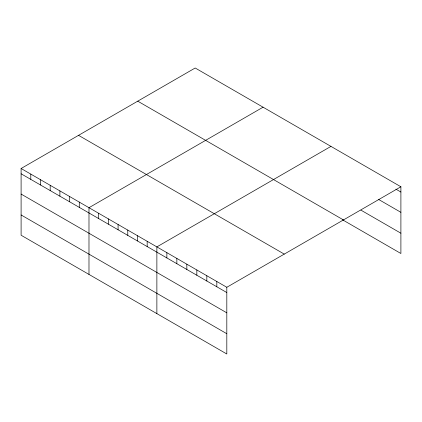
<?xml version="1.0" encoding="UTF-8"?>
<svg xmlns="http://www.w3.org/2000/svg" width="422" height="422" viewBox="0 0 422 422"><rect width="100%" height="100%" fill="white"/><g stroke="black" fill="none" stroke-linecap="round" stroke-linejoin="round"><path stroke-width="0.63" d="M21.1 168.505L226.814 287.276L226.814 354L21.1 235.233L21.1 168.505L195.186 68L400.9 186.767L400.9 253.495L342.617 219.841M263.07 107.193L88.984 207.698L88.984 274.427M330.959 146.387L156.873 246.891L156.873 313.62M226.814 287.276L400.9 186.767M395.905 189.161L400.9 192.047M378.698 199.506L400.9 212.324M360.931 210.14L400.9 233.218M137.736 101.164L343.45 219.936M78.55 135.341L284.264 254.107M21.1 173.785L226.814 292.551M21.1 194.062L226.814 312.834M21.1 214.956L226.814 333.723M216.824 281.506L216.824 286.786M206.827 275.735L206.827 281.015M196.837 269.969L196.837 275.249M186.846 264.198L186.846 269.479M176.855 258.433L176.855 263.713M166.864 252.662L166.864 257.942M147.172 241.294L147.172 246.575M137.477 235.698L137.477 240.973M127.776 230.095L127.776 235.376M118.081 224.499L118.081 229.779M108.38 218.897L108.38 224.177M98.685 213.3L98.685 218.58M79.289 202.101L79.289 207.381M69.588 196.504L69.588 201.779M59.892 190.902L59.892 196.183M50.192 185.305L50.192 190.586M40.496 179.703L40.496 184.984M30.795 174.107L30.795 179.387"/></g></svg>
